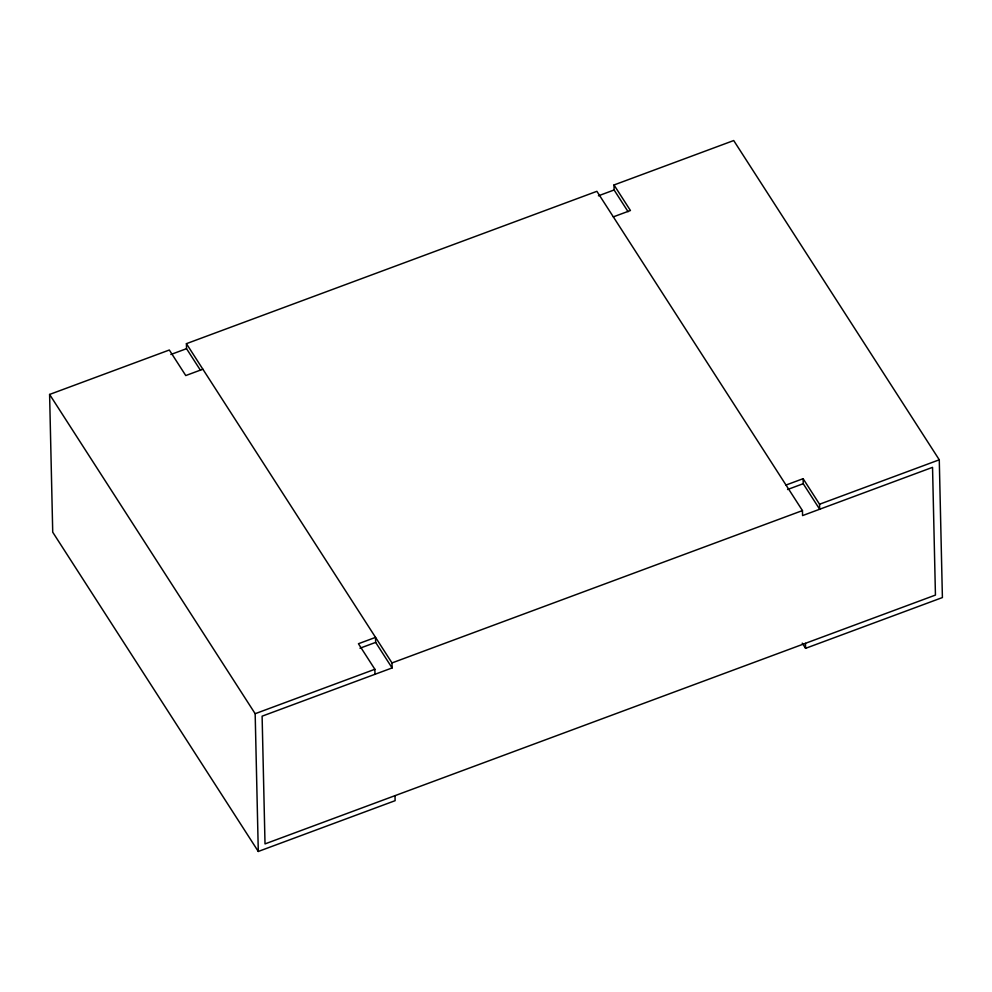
<?xml version="1.0" encoding="UTF-8"?>
<svg xmlns="http://www.w3.org/2000/svg" width="992" height="992" viewBox="0 0 992 992"><rect width="100%" height="100%" fill="white"/><g stroke="black" fill="none" stroke-linecap="round" stroke-linejoin="round"><path stroke-width="1.49" d="M395.002 795.671L395.114 800.68L258.292 851.458L52.725 532.196L49.6 394.444L169.322 350.015L185.764 375.559L202.864 369.21M186.422 343.666L596.886 191.32L802.454 510.582L802.565 515.592L932.542 467.344L935.444 595.076L265.013 843.907L262.111 716.174L392.1 667.938L391.989 662.929L186.422 343.666L186.533 348.676L200.52 370.388M628.085 211.693L614.11 189.98L613.998 184.971L733.708 140.542L939.275 459.804L942.4 597.556L805.578 648.334L802.23 643.138M170.86 354.491L186.533 348.676M598.424 195.808L614.11 189.98M613.329 216.864L630.441 210.515L613.998 184.971M786.011 485.038L803.111 478.69L819.553 504.234L819.665 509.243L803.222 483.699L803.111 478.69M359.972 648.21L375.658 642.394L375.534 637.385L358.434 643.734L374.877 669.278L375.001 674.287M787.549 489.527L803.222 483.699M258.292 851.458L255.167 713.707L374.877 669.278M391.989 662.929L802.454 510.582M819.553 504.234L939.275 459.804M375.658 642.394L392.1 667.938M49.6 394.444L255.167 713.707M805.467 643.324L805.578 648.334"/></g></svg>
